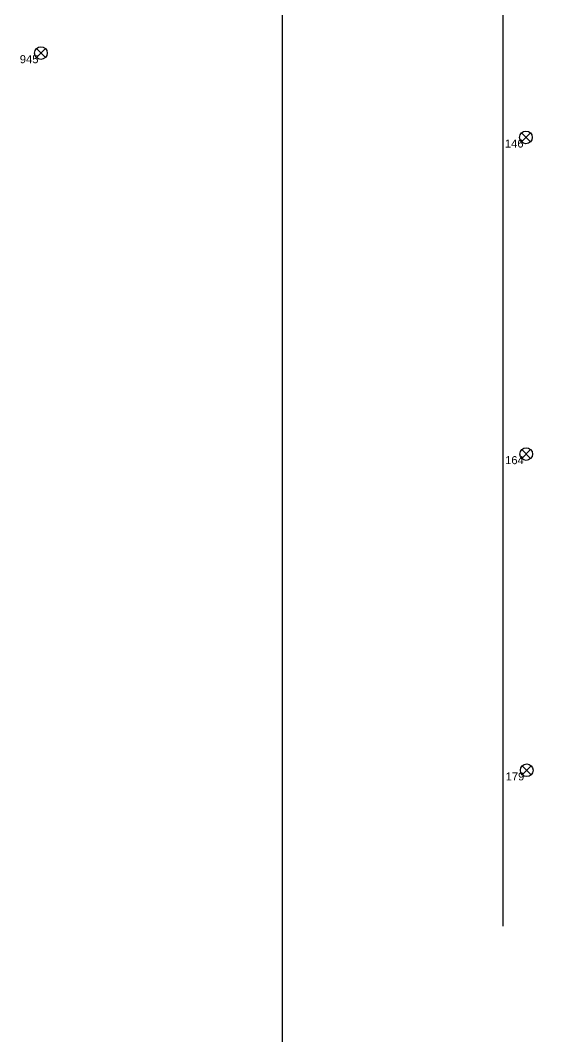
# Model space of a CAD drawing. Header units: millimetres. Extents: x 1508 to 209369, y 3688 to 146097.
# Drawn here: x 140611 to 153009, y 17027 to 41154 of the extents above; entities that cross this region are included whole.
import ezdxf

# ---------------------------------------------------------------- set-up
doc = ezdxf.new("R2010")
doc.units = ezdxf.units.MM
for name, color, linetype, true_color in [('Ndc8_Cluster', 7, 'Continuous', 0x808000), ('Ndc8_DrawingLine', 7, 'Continuous', 0x000000), ('Ndc8_Reflector', 7, 'Continuous', 0x008000), ('Ndc8_ReflectorID', 7, 'Continuous', 0x008000)]:
    doc.layers.add(name, color=color, linetype=linetype, true_color=true_color)
doc.styles.add('Ndc8Style', font='arial.ttf', dxfattribs={"height": 0.2})

msp = doc.modelspace()

# ---------------------------------------------------------------- linework, layer by layer
at = {"layer": 'Ndc8_Cluster'}
msp.add_lwpolyline([(149537, 58404), (146829, 57489), (146826, 16554), (167060, 16960), (167340, 57062), (162737, 58184), (157408, 60638), (157408, 60638), (157408, 60638)], close=True, dxfattribs=at)
at = {"layer": 'Ndc8_DrawingLine'}
msp.add_line((152067, 53256), (152067, 19650), dxfattribs=at)
at = {"layer": 'Ndc8_Reflector'}
for p, q in [((141205, 40482), (140993, 40270)), ((140993, 40482), (141205, 40270)), ((152718, 38480), (152506, 38268)), ((152506, 38480), (152718, 38268)), ((152724, 30964), (152512, 30752)), ((152512, 30964), (152724, 30752)), ((152737, 23457), (152525, 23245)), ((152525, 23457), (152737, 23245))]:
    msp.add_line(p, q, dxfattribs=at)
for centre in [(141099, 40376), (152612, 38374), (152618, 30858), (152631, 23351)]:
    msp.add_circle(centre, 150, dxfattribs=at)

# ---------------------------------------------------------------- texts
at = {"layer": 'Ndc8_ReflectorID', "style": 'Ndc8Style'}
for s, p in [('945', (140599, 40136)), ('146', (152112, 38134)), ('164', (152118, 30618)), ('179', (152131, 23111))]:
    msp.add_text(s, height=190, dxfattribs=at).set_placement(p)

doc.saveas('drawing.dxf')
